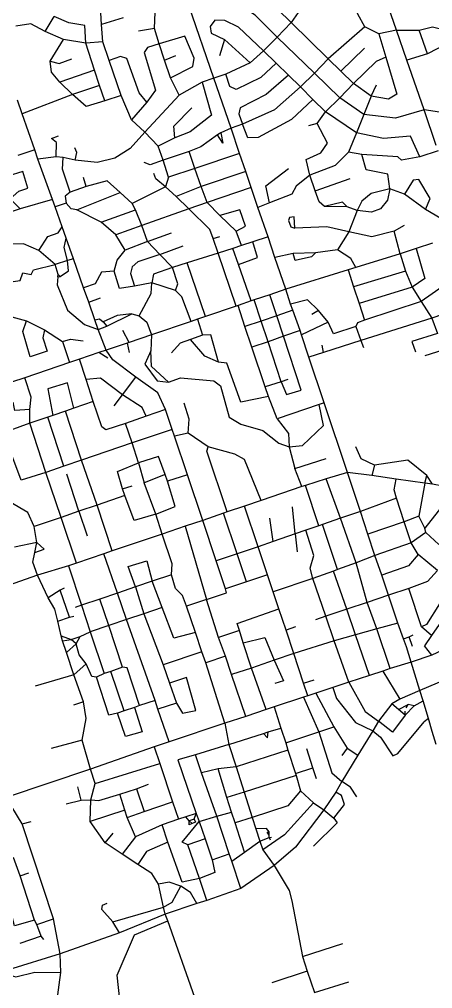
# Model space of a CAD drawing. Header units: metres. Extents: x 609554 to 651406, y 4826501 to 4857446.
# Drawn here: x 616039 to 618246, y 4831387 to 4836569 of the extents above; entities that cross this region are included whole.
import ezdxf

# ---------------------------------------------------------------- set-up
doc = ezdxf.new("R2010")
doc.units = ezdxf.units.M

msp = doc.modelspace()

# ---------------------------------------------------------------- linework, layer by layer
at = {"layer": 'ROADS'}
for points in [[(618052.8, 4836511.9), (617922.2, 4836888)], [(617883.7, 4836529.3), (617846.9, 4836597.4), (617780.2, 4836841.7)], [(617628.2, 4836749.9), (617490.4, 4836551.9)], [(616477.5, 4836541.7), (616471.2, 4836636.7)], [(617076.7, 4836255.2), (616943.5, 4836642.9)], [(617416.1, 4836473.8), (617297.5, 4836591.6), (617222.4, 4836641)], [(616176.4, 4836503.4), (616224.2, 4836585.2)], [(616394, 4836442.5), (616388.8, 4836536.1), (616303.2, 4836550.1), (616224.2, 4836585.2)], [(616760.9, 4836519.9), (616764.3, 4836607.5)], [(617490.4, 4836551.9), (617418.4, 4836621.5)], [(616176.4, 4836503.4), (616100.4, 4836544.8), (616019.4, 4836532.1)], [(616592.4, 4836577.9), (616477.5, 4836541.7)], [(616484.6, 4836449.2), (616477.5, 4836541.7)], [(617343.1, 4836400.5), (617209.6, 4836526.5), (617135.3, 4836563), (617082.1, 4836565.4), (617057.8, 4836530.7), (617062.4, 4836495.9), (617134.3, 4836461.5)], [(617490.4, 4836551.9), (617416.1, 4836473.8)], [(617687.9, 4836358.1), (617490.4, 4836551.9)], [(616273.6, 4836461.3), (616176.4, 4836503.4)], [(616760.9, 4836519.9), (616674.6, 4836505.7)], [(616784.7, 4836439.1), (616760.9, 4836519.9)], [(617883.7, 4836529.3), (617687.9, 4836358.1)], [(617958.5, 4836491.9), (617883.7, 4836529.3)], [(618052.8, 4836511.9), (617958.5, 4836491.9)], [(617958.5, 4836491.9), (617995.4, 4836366.1)], [(618108, 4836351.3), (618052.8, 4836511.9)], [(618052.8, 4836511.9), (618174.3, 4836511.4)], [(618174.3, 4836511.4), (618245.6, 4836529.8), (618383.8, 4836492.7), (618380.5, 4836469), (618218.5, 4836385.6)], [(618218.5, 4836385.6), (618174.3, 4836511.4)], [(616203.7, 4836345.6), (616273.6, 4836461.3)], [(616394, 4836442.5), (616273.6, 4836461.3)], [(616484.6, 4836449.2), (616394, 4836442.5)], [(616439.3, 4836298.3), (616394, 4836442.5)], [(616518.6, 4836349.1), (616484.6, 4836449.2)], [(616784.7, 4836439.1), (616722.7, 4836417.8), (616704.9, 4836392.4), (616766, 4836189.8), (616719, 4836126)], [(616846.5, 4836256.9), (616964.3, 4836316.8), (616972.1, 4836362.4), (616922.4, 4836478.4), (616784.7, 4836439.1)], [(616814, 4836351), (616784.7, 4836439.1)], [(617134.3, 4836461.5), (617107.3, 4836373.6)], [(617134.3, 4836461.5), (617271.6, 4836337.3)], [(617416.1, 4836473.8), (617343.1, 4836400.5)], [(617615.4, 4836281.9), (617416.1, 4836473.8)], [(617343.1, 4836400.5), (617271.6, 4836337.3)], [(617409.9, 4836334.3), (617343.1, 4836400.5)], [(617755, 4836292.7), (617882.9, 4836414.9)], [(618218.5, 4836385.6), (618108, 4836351.3)], [(616203.7, 4836345.6), (616252, 4836333.7), (616319.2, 4836358.3)], [(616255.5, 4836233.4), (616210, 4836287.1), (616203.7, 4836345.6)], [(616719, 4836126), (616677.7, 4836176), (616612.9, 4836360.3), (616578.9, 4836370.4), (616518.6, 4836349.1)], [(616582.4, 4836162.1), (616518.6, 4836349.1)], [(616814, 4836351), (616873.5, 4836375.1)], [(616846.5, 4836256.9), (616814, 4836351)], [(617271.6, 4836337.3), (617140.8, 4836276.4)], [(617409.9, 4836334.3), (617328.6, 4836258.3), (617197, 4836194.4), (617163, 4836211), (617140.8, 4836276.4)], [(617475.9, 4836271.1), (617409.9, 4836334.3)], [(617687.9, 4836358.1), (617615.4, 4836281.9)], [(617755, 4836292.7), (617687.9, 4836358.1)], [(617995.4, 4836366.1), (617944.3, 4836343.9), (617823.7, 4836225.9)], [(617995.4, 4836366.1), (618054.5, 4836169.6), (618010.1, 4836142.4), (617918.2, 4836159.3)], [(618200, 4836086.1), (618108, 4836351.3)], [(616439.3, 4836298.3), (616255.5, 4836233.4)], [(616466.8, 4836216.3), (616439.3, 4836298.3)], [(617140.8, 4836276.4), (617076.7, 4836255.2)], [(617615.4, 4836281.9), (617540.7, 4836208.5)], [(617750.6, 4836148.9), (617615.4, 4836281.9)], [(617823.7, 4836225.9), (617755, 4836292.7)], [(616323.2, 4836168), (616255.5, 4836233.4)], [(616891.6, 4836163.9), (616846.5, 4836256.9)], [(617015.4, 4836232.6), (617064, 4836057.2), (616950.1, 4835968), (616869.1, 4835936.5)], [(617015.4, 4836232.6), (616891.6, 4836163.9)], [(617076.7, 4836255.2), (617015.4, 4836232.6)], [(617169.3, 4835987.2), (617076.7, 4836255.2)], [(617475.9, 4836271.1), (617356.7, 4836167.4), (617217.2, 4836095.9), (617211.1, 4836064.2), (617230.7, 4836008)], [(617540.7, 4836208.5), (617475.9, 4836271.1)], [(617750.6, 4836148.9), (617823.7, 4836225.9)], [(617918.2, 4836159.3), (617823.7, 4836225.9)], [(616466.8, 4836216.3), (616323.2, 4836168)], [(616494.9, 4836132.9), (616466.8, 4836216.3)], [(617540.7, 4836208.5), (617402, 4836085.6), (617230.7, 4836008)], [(617606.9, 4836140.7), (617540.7, 4836208.5)], [(617918.2, 4836159.3), (617946.5, 4836219)], [(616053.4, 4836064.3), (616029.2, 4836137.5)], [(616323.2, 4836168), (616053.4, 4836064.3)], [(616494.9, 4836132.9), (616396.1, 4836102.4), (616323.2, 4836168)], [(616582.4, 4836162.1), (616494.9, 4836132.9)], [(616638.2, 4836032), (616582.4, 4836162.1)], [(616719, 4836126), (616638.2, 4836032)], [(616891.6, 4836163.9), (616708.5, 4835965.9)], [(617606.9, 4836140.7), (617491.3, 4836032.8), (617314.8, 4835937), (617259.2, 4835935.1), (617230.7, 4836008)], [(617673.9, 4836073.8), (617606.9, 4836140.7)], [(617673.9, 4836073.8), (617750.6, 4836148.9)], [(617878.4, 4836059.7), (617750.6, 4836148.9)], [(617918.2, 4836159.3), (617878.4, 4836059.7)], [(616869.1, 4835936.5), (616863.7, 4835998.1), (616960.4, 4836095.3)], [(617628.9, 4836011.7), (617673.9, 4836073.8)], [(617839.3, 4835962), (617673.9, 4836073.8)], [(618200, 4836086.1), (618048.5, 4836041.6), (617878.4, 4836059.7)], [(618265.6, 4835895.3), (618200, 4836086.1)], [(618375.8, 4836058.3), (618200, 4836086.1)], [(616120.4, 4835871.2), (616053.4, 4836064.3)], [(616708.5, 4835965.9), (616638.2, 4836032)], [(617878.4, 4836059.7), (617839.3, 4835962)], [(616708.5, 4835965.9), (616631.1, 4835878.4), (616549.1, 4835826.7), (616454.8, 4835804.4), (616337.5, 4835816.7)], [(616779.4, 4835890.7), (616708.5, 4835965.9)], [(617114.5, 4835963), (617096.4, 4835951.1)], [(617114.5, 4835963), (617126, 4835907.6), (617096.4, 4835951.1)], [(617169.3, 4835987.2), (617114.5, 4835963)], [(617230.7, 4836008), (617169.3, 4835987.2)], [(617215.3, 4835851.2), (617169.3, 4835987.2)], [(617590.5, 4835735.3), (617570.8, 4835820.6), (617649.5, 4835856), (617683.8, 4835907.7), (617628.9, 4836011.7)], [(617628.9, 4836011.7), (617583.8, 4836000.6)], [(616234.6, 4835834.5), (616237.8, 4835910.2), (616210.1, 4835932.7), (616248.4, 4835946.4)], [(616869.1, 4835936.5), (616779.4, 4835890.7)], [(617096.4, 4835951.1), (617007.8, 4835886.7), (616945.2, 4835862.1)], [(617839.3, 4835962), (617795.8, 4835859.1)], [(618178.5, 4835833.9), (618128, 4835945.1), (617984.3, 4835932.9), (617839.3, 4835962)], [(616120.4, 4835871.2), (616030.4, 4835841)], [(616137.8, 4835821), (616120.4, 4835871.2)], [(616337.5, 4835816.7), (616345.8, 4835857.7), (616334, 4835882.7)], [(616806.9, 4835816.7), (616779.4, 4835890.7)], [(616945.2, 4835862.1), (616806.9, 4835816.7)], [(616975.1, 4835771.6), (616945.2, 4835862.1)], [(617795.8, 4835859.1), (617725.7, 4835787.3), (617590.5, 4835735.3)], [(617867.8, 4835846.8), (617795.8, 4835859.1)], [(618276.1, 4835866.5), (618178.5, 4835833.9)], [(616234.6, 4835834.5), (616137.8, 4835821)], [(616216.3, 4835606.3), (616137.8, 4835821)], [(616272.5, 4835829.7), (616234.6, 4835834.5)], [(616310.6, 4835645.9), (616268.6, 4835768.5), (616272.5, 4835829.7)], [(616337.5, 4835816.7), (616272.5, 4835829.7)], [(616806.9, 4835816.7), (616736.4, 4835791.2), (616705, 4835803.4)], [(616835.4, 4835726.2), (616806.9, 4835816.7)], [(617215.3, 4835851.2), (616975.1, 4835771.6)], [(617247.6, 4835755.5), (617215.3, 4835851.2)], [(618017.4, 4835663.6), (618006.1, 4835741.7), (617890.7, 4835764.8), (617867.8, 4835846.8)], [(618178.5, 4835833.9), (618079.7, 4835816.7), (618059.3, 4835833.4), (617867.8, 4835846.8)], [(615989.1, 4835609.6), (616035, 4835650.5), (616084.4, 4835665.8), (616057.7, 4835754.8), (615977.4, 4835729.9), (615923.8, 4835682.7)], [(616975.1, 4835771.6), (616835.4, 4835726.2)], [(617009.9, 4835674.6), (616975.1, 4835771.6)], [(617247.6, 4835755.5), (617009.9, 4835674.6)], [(617275.9, 4835670.1), (617247.6, 4835755.5)], [(617374.8, 4835587.5), (617355.9, 4835678.6), (617475.4, 4835772.4)], [(616396.2, 4835675.3), (616380.6, 4835722.7)], [(616577.6, 4835643.3), (616508.4, 4835705.4), (616396.2, 4835675.3)], [(616818.4, 4835673.8), (616766.7, 4835716.1), (616756.2, 4835744.1)], [(616835.4, 4835726.2), (616818.4, 4835673.8)], [(617590.5, 4835735.3), (617517.6, 4835676.7), (617494.2, 4835634.9), (617374.8, 4835587.5)], [(617618.7, 4835652.7), (617590.5, 4835735.3)], [(617618.7, 4835652.7), (617804.7, 4835717.7)], [(618208.6, 4835552.2), (618232.1, 4835611.7), (618173, 4835712.3), (618142.1, 4835709.5), (618096.5, 4835634.2)], [(616396.2, 4835675.3), (616310.6, 4835645.9)], [(616818.4, 4835673.8), (616641.4, 4835583.7)], [(616876.8, 4835622.4), (616818.4, 4835673.8)], [(617009.9, 4835674.6), (616876.8, 4835622.4)], [(617042.1, 4835589.9), (617009.9, 4835674.6)], [(617275.9, 4835670.1), (617042.1, 4835589.9)], [(617312.1, 4835563.8), (617275.9, 4835670.1)], [(617668.6, 4835568.1), (617640.7, 4835593.6), (617618.7, 4835652.7)], [(618017.4, 4835663.6), (618004.6, 4835603), (617967.3, 4835556.2), (617920.2, 4835538.3), (617842.5, 4835547.7)], [(618017.4, 4835663.6), (617917, 4835638.5), (617868.3, 4835596.5), (617842.5, 4835547.7)], [(618096.5, 4835634.2), (618017.4, 4835663.6)], [(616042.1, 4835556.1), (615989.1, 4835609.6)], [(616216.3, 4835606.3), (616042.1, 4835556.1)], [(616230, 4835567.6), (616216.3, 4835606.3)], [(616310.6, 4835645.9), (616283.5, 4835623.1), (616288.3, 4835586.4)], [(616346.1, 4835550.5), (616577.6, 4835643.3)], [(616641.4, 4835583.7), (616577.6, 4835643.3)], [(616943.4, 4835556.1), (616876.8, 4835622.4)], [(618208.6, 4835552.2), (618096.5, 4835634.2)], [(616042.1, 4835556.1), (615847.9, 4835491.1)], [(616288.3, 4835586.4), (616230, 4835567.6)], [(616267.7, 4835460.4), (616230, 4835567.6)], [(616346.1, 4835550.5), (616316.1, 4835556.1), (616288.3, 4835586.4)], [(616475.9, 4835484.4), (616346.1, 4835550.5)], [(616475.9, 4835484.4), (616659.3, 4835550.4)], [(616659.3, 4835550.4), (616641.4, 4835583.7)], [(616693.1, 4835467.5), (616659.3, 4835550.4)], [(616943.4, 4835556.1), (616693.1, 4835467.5)], [(617042.1, 4835589.9), (616943.4, 4835556.1)], [(617074.6, 4835397.4), (617055.3, 4835446), (616943.4, 4835556.1)], [(617109.6, 4835520.2), (617042.1, 4835589.9)], [(617196.2, 4835436.1), (617247.2, 4835463), (617216.1, 4835550.9), (617109.6, 4835520.2)], [(617374.8, 4835587.5), (617312.1, 4835563.8)], [(617366.9, 4835406.3), (617312.1, 4835563.8)], [(617788.9, 4835566.2), (617764, 4835591.8), (617668.6, 4835568.1)], [(617788.9, 4835566.2), (617668.6, 4835568.1)], [(617842.5, 4835547.7), (617788.9, 4835566.2)], [(617842.5, 4835547.7), (617799.3, 4835432.7)], [(618319.9, 4835487.1), (618208.6, 4835552.2)], [(617196.2, 4835436.1), (617109.6, 4835520.2)], [(617509.9, 4835453.3), (617506.1, 4835513.8), (617482.1, 4835510.1), (617477, 4835494.5), (617488.4, 4835459.4), (617509.9, 4835453.3)], [(616142, 4835333.8), (616190.3, 4835408.2), (616245, 4835428), (616267.7, 4835460.4)], [(616289.3, 4835399.1), (616267.7, 4835460.4)], [(616554.7, 4835417.1), (616475.9, 4835484.4)], [(616693.1, 4835467.5), (616554.7, 4835417.1)], [(616722.7, 4835381.7), (616693.1, 4835467.5)], [(617799.3, 4835432.7), (617681.1, 4835460.2), (617509.9, 4835453.3)], [(618093.7, 4835467), (618039.8, 4835436)], [(616142, 4835333.8), (616060.8, 4835368.2), (615879.6, 4835366.5), (615800.5, 4835414.4)], [(616295.5, 4835279.5), (616278, 4835348.7), (616289.3, 4835399.1)], [(616327.2, 4835288.6), (616289.3, 4835399.1)], [(616604.1, 4835334.5), (616554.7, 4835417.1)], [(616722.7, 4835381.7), (616850.6, 4835427.3)], [(617074.6, 4835397.4), (617109.1, 4835407.3)], [(617100.5, 4835319), (617074.6, 4835397.4)], [(617224.9, 4835359.6), (617196.2, 4835436.1)], [(617366.9, 4835406.3), (617285.4, 4835379.6)], [(617402.4, 4835296.7), (617366.9, 4835406.3)], [(617799.3, 4835432.7), (617737.5, 4835337.1)], [(618039.8, 4835436), (617921.3, 4835406.3), (617799.3, 4835432.7)], [(618072.8, 4835316.1), (618039.8, 4835436)], [(616722.7, 4835381.7), (616604.1, 4835334.5)], [(616788.5, 4835311.5), (616722.7, 4835381.7)], [(616788.5, 4835311.5), (616914.4, 4835357.9)], [(617179.2, 4835343.6), (617100.5, 4835319)], [(617224.9, 4835359.6), (617179.2, 4835343.6)], [(617209.2, 4835257.9), (617179.2, 4835343.6)], [(617209.2, 4835257.9), (617310.6, 4835295.2), (617285.4, 4835379.6)], [(617285.4, 4835379.6), (617224.9, 4835359.6)], [(618158.3, 4835343.1), (618072.8, 4835316.1)], [(618158.3, 4835343.1), (618204.6, 4835184.2), (618137.5, 4835137.4)], [(618246.1, 4835371.8), (618158.3, 4835343.1)], [(616229.2, 4835259.1), (616142, 4835333.8)], [(616327.2, 4835288.6), (616295.5, 4835279.5)], [(616382, 4835133.3), (616327.2, 4835288.6)], [(616544.5, 4835223.1), (616561.4, 4835282.5), (616604.1, 4835334.5)], [(616788.5, 4835311.5), (616671.2, 4835272), (616641.9, 4835246.3), (616631.5, 4835210.7), (616654, 4835142.1)], [(616856.9, 4835242.6), (616788.5, 4835311.5)], [(617100.5, 4835319), (616934.3, 4835267.7)], [(617196.6, 4835035.9), (617100.5, 4835319)], [(617500.9, 4835317.3), (617402.4, 4835296.7)], [(617461.4, 4835126.2), (617402.4, 4835296.7)], [(617621.2, 4835320), (617598.8, 4835299.9), (617511.3, 4835280.2), (617500.9, 4835317.3)], [(617621.2, 4835320), (617500.9, 4835317.3)], [(617737.5, 4835337.1), (617621.2, 4835320)], [(617836.4, 4835242.8), (617809.9, 4835290.2), (617737.5, 4835337.1)], [(618072.8, 4835316.1), (617836.4, 4835242.8)], [(618072.8, 4835316.1), (618100.4, 4835223)], [(615968.9, 4835161.9), (616043.2, 4835172.7), (616056.7, 4835214.1), (616101.6, 4835204.4), (616114, 4835229.7), (616229.2, 4835259.1)], [(616295.5, 4835279.5), (616229.2, 4835259.1)], [(616245.3, 4835204.1), (616229.2, 4835259.1)], [(616256.1, 4835194.7), (616300.7, 4835225.2), (616295.5, 4835279.5)], [(616856.9, 4835242.6), (616754.5, 4835206.6), (616745.4, 4835161.3)], [(616934.3, 4835267.7), (616856.9, 4835242.6)], [(616871.7, 4835120.3), (616885.4, 4835155.7), (616856.9, 4835242.6)], [(617032.8, 4834980.1), (616934.3, 4835267.7)], [(617276.9, 4835063.3), (617209.2, 4835257.9)], [(617836.4, 4835242.8), (617795.7, 4835230.1)], [(616243.8, 4835192.9), (616239.8, 4835149.3), (616295.8, 4835014.7), (616387.3, 4834937.7), (616460.2, 4834910.8)], [(616243.8, 4835192.9), (616245.3, 4835204.1)], [(616243.8, 4835192.9), (616256.1, 4835194.7)], [(616245.3, 4835204.1), (616256.1, 4835194.7)], [(616544.5, 4835223.1), (616477, 4835217), (616443.7, 4835155.2), (616382, 4835133.3)], [(616654, 4835142.1), (616572.8, 4835130.4), (616544.5, 4835223.1)], [(617795.7, 4835230.1), (617461.4, 4835126.2)], [(617795.7, 4835230.1), (617824.1, 4835139.1)], [(618100.4, 4835223), (617824.1, 4835139.1)], [(618100.4, 4835223), (618137.5, 4835137.4)], [(616408.9, 4835056.6), (616382, 4835133.3)], [(616745.4, 4835161.3), (616654, 4835142.1)], [(616678, 4834984.5), (616742.7, 4835104.2), (616745.4, 4835161.3)], [(616871.7, 4835120.3), (616745.4, 4835161.3)], [(617824.1, 4835139.1), (617853.6, 4835049.3)], [(618137.5, 4835137.4), (617853.6, 4835049.3)], [(618137.5, 4835137.4), (618185.1, 4835060)], [(618320.7, 4835155.3), (618185.1, 4835060)], [(616955.8, 4834954.5), (616906.3, 4835085.3), (616871.7, 4835120.3)], [(617377.1, 4835097.1), (617293.5, 4835068.8)], [(617461.4, 4835126.2), (617377.1, 4835097.1)], [(617414, 4834983.2), (617377.1, 4835097.1)], [(617487.5, 4835046.2), (617461.4, 4835126.2)], [(616408.9, 4835056.6), (616471.8, 4835079.6)], [(616442.2, 4834961.9), (616408.9, 4835056.6)], [(617196.6, 4835035.9), (617032.8, 4834980.1)], [(617206.9, 4835039.5), (617196.6, 4835035.9)], [(617276.9, 4835063.3), (617206.9, 4835039.5)], [(617242.9, 4834926.8), (617206.9, 4835039.5)], [(617293.5, 4835068.8), (617276.9, 4835063.3)], [(617329.4, 4834955.7), (617293.5, 4835068.8)], [(617636.6, 4835012.3), (617576.9, 4835069.9), (617487.5, 4835046.2)], [(617500, 4835013.8), (617487.5, 4835046.2)], [(617853.6, 4835049.3), (617882, 4834960.6)], [(618185.1, 4835060), (617882, 4834960.6)], [(618185.1, 4835060), (618242.6, 4834972.4)], [(615951.4, 4834968.1), (615998.8, 4834978.1), (616075.9, 4834957.4)], [(616638.6, 4834993.8), (616561.8, 4834985.2), (616486.6, 4834951.1)], [(616505.9, 4834928.5), (616638.6, 4834993.8)], [(616638.6, 4834993.8), (616678, 4834984.5)], [(616678, 4834984.5), (616719, 4834950.7), (616744.5, 4834882.6)], [(617032.8, 4834980.1), (616989.7, 4834965.8)], [(617414, 4834983.2), (617329.4, 4834955.7)], [(617500, 4835013.8), (617414, 4834983.2)], [(617448.8, 4834875.4), (617414, 4834983.2)], [(617537.9, 4834905.1), (617500, 4835013.8)], [(617636.6, 4835012.3), (617600.5, 4834991.3)], [(617687.7, 4834949.9), (617636.6, 4835012.3)], [(618406.7, 4835028.4), (618242.6, 4834972.4)], [(616172.2, 4834910), (616164.2, 4834866), (616186.6, 4834795), (616095.4, 4834764.7), (616056.9, 4834900.4), (616075.9, 4834957.4)], [(616075.9, 4834957.4), (616172.2, 4834910)], [(616442.2, 4834961.9), (616466.7, 4834967.1), (616486.6, 4834951.1)], [(616460.2, 4834910.8), (616442.2, 4834961.9)], [(616460.2, 4834910.8), (616505.9, 4834928.5)], [(616486.6, 4834951.1), (616505.9, 4834928.5)], [(616955.8, 4834954.5), (616744.5, 4834882.6)], [(616989.7, 4834965.8), (616955.8, 4834954.5)], [(616989.7, 4834965.8), (617016.1, 4834880.1)], [(617329.4, 4834955.7), (617242.9, 4834926.8)], [(617280.6, 4834816.1), (617242.9, 4834926.8)], [(617367, 4834845.2), (617329.4, 4834955.7)], [(617687.7, 4834949.9), (617545.7, 4834882.6)], [(617835, 4834926.8), (617716.6, 4834887.3), (617687.7, 4834949.9)], [(617882, 4834960.6), (617845, 4834947.3), (617835, 4834926.8)], [(617835, 4834926.8), (617862.7, 4834851.9)], [(618242.6, 4834972.4), (617862.7, 4834851.9)], [(618242.6, 4834972.4), (618272.9, 4834888.7)], [(616172.2, 4834910), (616269.5, 4834846.6)], [(616501.5, 4834799.7), (616460.2, 4834910.8)], [(616625.3, 4834842.3), (616591.5, 4834905)], [(616744.5, 4834882.6), (616625.3, 4834842.3)], [(616744.5, 4834882.6), (616740.3, 4834797.6)], [(617016.1, 4834880.1), (616953.5, 4834857.6)], [(617101.5, 4834737.1), (617061.8, 4834882.7), (617016.1, 4834880.1)], [(617448.8, 4834875.4), (617367, 4834845.2)], [(617437.5, 4834631.7), (617464.7, 4834564), (617544.3, 4834586.3), (617448.8, 4834875.4)], [(617537.9, 4834905.1), (617448.8, 4834875.4)], [(617545.7, 4834882.6), (617537.9, 4834905.1)], [(617584.6, 4834763.7), (617545.7, 4834882.6)], [(618272.9, 4834888.7), (618134.8, 4834845.9), (618153.7, 4834792.3)], [(616269.5, 4834846.6), (616311.1, 4834858.9), (616379.6, 4834849.8)], [(616269.5, 4834846.6), (616306.7, 4834735)], [(616615.2, 4834838.3), (616501.5, 4834799.7)], [(616625.3, 4834842.3), (616615.2, 4834838.3)], [(616615.2, 4834838.3), (616624.9, 4834788.1)], [(616953.5, 4834857.6), (616896.9, 4834837.2), (616850.5, 4834786.6)], [(617101.5, 4834737.1), (617030.1, 4834769), (616953.5, 4834857.6)], [(617367, 4834845.2), (617280.6, 4834816.1)], [(617437.5, 4834631.7), (617367, 4834845.2)], [(617662.7, 4834788.5), (617656, 4834826.3)], [(617862.7, 4834851.9), (617662.7, 4834788.5)], [(617862.7, 4834851.9), (617876.3, 4834814.6)], [(616462.6, 4834787.1), (616359.6, 4834751.8)], [(616501.5, 4834799.7), (616462.6, 4834787.1)], [(616511.2, 4834757.6), (616462.6, 4834787.1)], [(616660.7, 4834656.7), (616538.4, 4834748.7), (616501.5, 4834799.7)], [(616740.3, 4834797.6), (616709, 4834726.1), (616774, 4834636.8), (616834.3, 4834629)], [(616834.3, 4834629), (616744.5, 4834712.6), (616740.3, 4834797.6)], [(617352.1, 4834604.3), (617280.6, 4834816.1)], [(617662.7, 4834788.5), (617584.6, 4834763.7)], [(618299.8, 4834801.3), (618204.7, 4834770.1)], [(616306.7, 4834735), (616067.7, 4834653.3)], [(616359.6, 4834751.8), (616306.7, 4834735)], [(616396.2, 4834643.2), (616359.6, 4834751.8)], [(617369.2, 4834552.8), (617221.1, 4834521.9), (617147.2, 4834731.5), (617101.5, 4834737.1)], [(617665.9, 4834519), (617584.6, 4834763.7)], [(616067.7, 4834653.3), (615997.1, 4834628.8)], [(616093.7, 4834483.8), (616101.7, 4834549.4), (616067.7, 4834653.3)], [(616329.2, 4834490.3), (616296.5, 4834624.9), (616191, 4834594.2), (616216.6, 4834450.6)], [(616590.1, 4834562.3), (616472, 4834651.4), (616396.2, 4834643.2)], [(616433.5, 4834525.6), (616396.2, 4834643.2)], [(616590.1, 4834562.3), (616660.7, 4834656.7)], [(616819, 4834482.9), (616778.6, 4834572), (616660.7, 4834656.7)], [(616834.3, 4834629), (616898.5, 4834652.5), (617078, 4834636.4), (617113.3, 4834609.7), (617158.7, 4834442.1), (617221.5, 4834405), (617339, 4834371.8), (617424.7, 4834303.7), (617480.5, 4834284.4)], [(617437.5, 4834631.7), (617352.1, 4834604.3)], [(617473, 4834643.9), (617437.5, 4834631.7)], [(617369.2, 4834552.8), (617352.1, 4834604.3)], [(616093.7, 4834483.8), (616013.7, 4834478.3), (616004.6, 4834523.2)], [(616433.5, 4834525.6), (616329.2, 4834490.3)], [(616605.7, 4834409.1), (616501.1, 4834374.9), (616479.3, 4834390.5), (616433.5, 4834525.6)], [(616544.1, 4834502.7), (616590.1, 4834562.3)], [(616715.6, 4834446.9), (616693.8, 4834493.7), (616590.1, 4834562.3)], [(616941.1, 4834356.1), (616945.8, 4834431.2), (616918.3, 4834516.2)], [(617416.4, 4834433.7), (617369.2, 4834552.8)], [(617665.9, 4834519), (617640.8, 4834510.2)], [(617791.6, 4834146.6), (617665.9, 4834519)], [(616093.6, 4834410.1), (616093.7, 4834483.8)], [(616285.3, 4834474.7), (616216.6, 4834450.6)], [(616329.2, 4834490.3), (616285.3, 4834474.7)], [(616371.3, 4834212.5), (616285.3, 4834474.7)], [(616819, 4834482.9), (616715.6, 4834446.9)], [(616854.8, 4834376.7), (616819, 4834482.9)], [(617640.8, 4834510.2), (617416.4, 4834433.7)], [(617480.5, 4834284.4), (617551.4, 4834290.6), (617664, 4834398.5), (617640.8, 4834510.2)], [(616093.6, 4834410.1), (615953.4, 4834359.1)], [(616189.9, 4834442.4), (616093.6, 4834410.1)], [(616180.8, 4834147.2), (616093.6, 4834410.1)], [(616216.6, 4834450.6), (616189.9, 4834442.4)], [(616276.1, 4834180.4), (616189.9, 4834442.4)], [(616715.6, 4834446.9), (616605.7, 4834409.1)], [(616640.6, 4834304.7), (616605.7, 4834409.1)], [(617416.4, 4834433.7), (617476, 4834355), (617480.5, 4834284.4)], [(616180.8, 4834147.2), (616047.4, 4834104.8), (615953.4, 4834359.1)], [(616854.8, 4834376.7), (616640.6, 4834304.7)], [(616867.7, 4834340.5), (616854.8, 4834376.7)], [(616941.1, 4834356.1), (616867.7, 4834340.5)], [(617046.5, 4834283.1), (616941.1, 4834356.1)], [(616640.6, 4834304.7), (616371.3, 4834212.5)], [(616674.3, 4834197.5), (616640.6, 4834304.7)], [(616936.6, 4834134.6), (616867.7, 4834340.5)], [(616117.1, 4833856.9), (616083.4, 4833932.2), (615989.7, 4833988.3), (615864.2, 4834298.4)], [(617149.1, 4833935.2), (617040.2, 4834261.1), (617046.5, 4834283.1)], [(617329.8, 4833996.7), (617240.7, 4834215.7), (617190.2, 4834243.9), (617046.5, 4834283.1)], [(617480.5, 4834284.4), (617510.4, 4834168.3)], [(617936.3, 4834186.3), (617864.7, 4834218.7), (617835.5, 4834283.5)], [(616371.3, 4834212.5), (616276.1, 4834180.4)], [(616453.3, 4833972.3), (616371.3, 4834212.5)], [(616818.1, 4834135.4), (616781.4, 4834231.2), (616674.3, 4834197.5)], [(617510.4, 4834168.3), (617677.1, 4834221.3)], [(618215.3, 4834129.9), (618113.5, 4834212.7), (617936.3, 4834186.3)], [(616276.1, 4834180.4), (616180.8, 4834147.2)], [(616590.3, 4834058.2), (616562.9, 4834151.7), (616674.3, 4834197.5)], [(616674.3, 4834197.5), (616705.8, 4834091.5)], [(617547.8, 4834070.7), (617510.4, 4834168.3)], [(617936.3, 4834186.3), (617921.9, 4834130.5)], [(616262.5, 4833906.5), (616180.8, 4834147.2)], [(616356.7, 4833939), (616291.7, 4834137.3)], [(616818.1, 4834135.4), (616705.8, 4834091.5)], [(616767.1, 4833924), (616871.4, 4833964.1), (616830.2, 4834100.1)], [(616830.2, 4834100.1), (616818.1, 4834135.4)], [(616936.6, 4834134.6), (616830.2, 4834100.1)], [(617018.7, 4833890.6), (616936.6, 4834134.6)], [(617677, 4834113.1), (617567.4, 4834077.3)], [(617791.6, 4834146.6), (617677, 4834113.1)], [(617754.4, 4833901.4), (617677, 4834113.1)], [(617860.4, 4833937.5), (617791.6, 4834146.6)], [(617921.9, 4834130.5), (617791.6, 4834146.6)], [(618051.6, 4834110.1), (617921.9, 4834130.5)], [(618052.3, 4834008.5), (618040.1, 4834053), (618051.6, 4834110.1)], [(618203.8, 4834089.2), (618051.6, 4834110.1)], [(618203.8, 4834089.2), (618215.3, 4834129.9)], [(618245.7, 4834084.1), (618215.3, 4834129.9)], [(616590.3, 4834058.2), (616641.3, 4834075.6)], [(616602.3, 4834023), (616590.3, 4834058.2)], [(616767.1, 4833924), (616705.8, 4834091.5)], [(617547.8, 4834070.7), (617329.8, 4833996.7)], [(617567.4, 4834077.3), (617547.8, 4834070.7)], [(617638.3, 4833862.1), (617567.4, 4834077.3)], [(618203.8, 4834089.2), (618172, 4833913.7)], [(618245.7, 4834084.1), (618203.8, 4834089.2)], [(618346.6, 4834031.1), (618300.1, 4834073.5), (618245.7, 4834084.1)], [(616602.3, 4834023), (616453.3, 4833972.3)], [(616767.1, 4833924), (616652.1, 4833890.2), (616602.3, 4834023)], [(617329.8, 4833996.7), (617240.6, 4833965.9)], [(618052.3, 4834008.5), (617860.4, 4833937.5)], [(618093.5, 4833882.6), (618052.3, 4834008.5)], [(618346.6, 4834031.1), (618204.2, 4833847.9)], [(616453.3, 4833972.3), (616356.7, 4833939)], [(616534.5, 4833727.2), (616453.3, 4833972.3)], [(617240.6, 4833965.9), (617149.1, 4833935.2)], [(617314.2, 4833749.6), (617240.6, 4833965.9)], [(617511.7, 4833819.1), (617498.3, 4833962.3)], [(616262.5, 4833906.5), (616117.1, 4833856.9)], [(616356.7, 4833939), (616262.5, 4833906.5)], [(616343.2, 4833661.9), (616262.5, 4833906.5)], [(616356.7, 4833939), (616401.5, 4833807.7)], [(616801, 4833817), (616767.1, 4833924)], [(617018.7, 4833890.6), (616923.9, 4833858.8)], [(617129.4, 4833928.2), (617018.7, 4833890.6)], [(617089.8, 4833673.5), (617018.7, 4833890.6)], [(617149.1, 4833935.2), (617129.4, 4833928.2)], [(617201.8, 4833711.3), (617129.4, 4833928.2)], [(617394.3, 4833778.2), (617377.1, 4833901.6)], [(617754.4, 4833901.4), (617657.2, 4833868.4)], [(617860.4, 4833937.5), (617754.4, 4833901.4)], [(617837.4, 4833663.7), (617754.4, 4833901.4)], [(617899.9, 4833817.1), (617860.4, 4833937.5)], [(618172, 4833913.7), (618093.5, 4833882.6)], [(618204.2, 4833847.9), (618172, 4833913.7)], [(616132.1, 4833771.3), (616117.1, 4833856.9)], [(616923.9, 4833858.8), (616801, 4833817)], [(616923.9, 4833858.8), (617037.9, 4833467.7)], [(617569.2, 4833838.6), (617511.7, 4833819.1)], [(617638.3, 4833862.1), (617569.2, 4833838.6)], [(617606.8, 4833580.4), (617591.7, 4833634.9), (617611.1, 4833703.5), (617569.2, 4833838.6)], [(617657.2, 4833868.4), (617638.3, 4833862.1)], [(617737.2, 4833627), (617657.2, 4833868.4)], [(618093.5, 4833882.6), (617899.9, 4833817.1)], [(618130.6, 4833770.8), (618093.5, 4833882.6)], [(618209.4, 4833825.6), (618204.2, 4833847.9)], [(616801, 4833817), (616534.5, 4833727.2)], [(616851.7, 4833600), (616855, 4833658.6), (616801, 4833817)], [(617511.7, 4833819.1), (617394.3, 4833778.2)], [(617511.7, 4833819.1), (617522.2, 4833723.1)], [(617937.7, 4833702.5), (617899.9, 4833817.1)], [(618209.4, 4833825.6), (618130.6, 4833770.8)], [(618278.9, 4833762.1), (618209.4, 4833825.6)], [(616132.1, 4833771.3), (616013.2, 4833746.4)], [(616121, 4833718.4), (616132.1, 4833771.3)], [(616121, 4833718.4), (616170.5, 4833735.7), (616132.1, 4833771.3)], [(617314.2, 4833749.6), (617201.8, 4833711.3)], [(617394.3, 4833778.2), (617314.2, 4833749.6)], [(617363.9, 4833600.1), (617314.2, 4833749.6)], [(618130.6, 4833770.8), (617937.7, 4833702.5)], [(618169.4, 4833708.1), (618130.6, 4833770.8)], [(616135.6, 4833597.1), (616111.1, 4833666.8), (616121, 4833718.4)], [(616489.2, 4833711.3), (616343.2, 4833661.9)], [(616534.5, 4833727.2), (616489.2, 4833711.3)], [(616563.3, 4833501.1), (616489.2, 4833711.3)], [(617201.8, 4833711.3), (617089.8, 4833673.5)], [(617251.7, 4833562.2), (617201.8, 4833711.3)], [(617937.7, 4833702.5), (617837.4, 4833663.7)], [(617974.4, 4833597.2), (617937.7, 4833702.5)], [(618169.4, 4833708.1), (618118, 4833646.5), (617974.4, 4833597.2)], [(618272.2, 4833621.9), (618169.4, 4833708.1)], [(616300.7, 4833646.6), (616135.6, 4833597.1)], [(616343.2, 4833661.9), (616300.7, 4833646.6)], [(616300.7, 4833646.6), (616370.3, 4833436.5)], [(616659.2, 4833534.6), (616620.1, 4833644.4), (616719.5, 4833674.3), (616747.4, 4833565.9)], [(617139.4, 4833523.9), (617089.8, 4833673.5)], [(617837.4, 4833663.7), (617737.2, 4833627)], [(617897.2, 4833452), (617837.4, 4833663.7)], [(616135.6, 4833597.1), (615553.6, 4833392.6)], [(616191.6, 4833476.4), (616135.6, 4833597.1)], [(616851.7, 4833600), (616747.4, 4833565.9)], [(616932.2, 4833432.1), (616910.4, 4833488.5), (616872.2, 4833526.9), (616851.7, 4833600)], [(617363.9, 4833600.1), (617251.7, 4833562.2)], [(617394.5, 4833508.5), (617363.9, 4833600.1)], [(617606.8, 4833580.4), (617394.5, 4833508.5)], [(617717.1, 4833619.5), (617606.8, 4833580.4)], [(617675.2, 4833378.6), (617606.8, 4833580.4)], [(617737.2, 4833627), (617717.1, 4833619.5)], [(617787.4, 4833415.7), (617717.1, 4833619.5)], [(618009.6, 4833490.8), (617974.4, 4833597.2)], [(618272.2, 4833621.9), (618217.9, 4833562.9), (618118.3, 4833526.7)], [(616277.8, 4833528.4), (616256.5, 4833517)], [(616659.2, 4833534.6), (616563.3, 4833501.1)], [(616747.4, 4833565.9), (616659.2, 4833534.6)], [(616659.2, 4833534.6), (616704.2, 4833391.5)], [(616801.8, 4833424.1), (616747.4, 4833565.9)], [(617251.7, 4833562.2), (617139.4, 4833523.9)], [(618118.3, 4833526.7), (618009.6, 4833490.8)], [(618186.9, 4833321.7), (618118.3, 4833526.7)], [(618352.2, 4833554.1), (618212.9, 4833333), (618186.9, 4833321.7)], [(616256.5, 4833517), (616191.6, 4833476.4)], [(616243.5, 4833351), (616228, 4833415), (616191.6, 4833476.4)], [(616305.8, 4833372.2), (616256.5, 4833517)], [(616563.3, 4833501.1), (616468.8, 4833469.1)], [(616610.4, 4833359.8), (616563.3, 4833501.1)], [(617037.9, 4833467.7), (617145.4, 4833503.7), (617139.4, 4833523.9)], [(617424.6, 4833418.3), (617394.5, 4833508.5)], [(618009.6, 4833490.8), (617897.2, 4833452)], [(618061, 4833341.7), (618009.6, 4833490.8)], [(616370.3, 4833436.5), (616335.8, 4833425.1)], [(616468.8, 4833469.1), (616370.3, 4833436.5)], [(616370.3, 4833436.5), (616416.8, 4833295.2)], [(616515.9, 4833327.8), (616468.8, 4833469.1)], [(616801.8, 4833424.1), (616704.2, 4833391.5)], [(616978.6, 4833290.5), (616864.2, 4833259.8), (616801.8, 4833424.1)], [(617037.9, 4833467.7), (616932.2, 4833432.1)], [(616978.6, 4833290.5), (616932.2, 4833432.1)], [(617101.5, 4833264.3), (617037.9, 4833467.7)], [(617897.2, 4833452), (617787.4, 4833415.7)], [(617947.4, 4833310.4), (617897.2, 4833452)], [(616243.5, 4833351), (616305.8, 4833372.2)], [(616305.8, 4833372.2), (616328.7, 4833378.2)], [(616704.2, 4833391.5), (616610.4, 4833359.8)], [(616704.2, 4833391.5), (616806.4, 4833118.5)], [(617213.9, 4833301.9), (617201.7, 4833339.6), (617424.6, 4833418.3)], [(617463.4, 4833303.1), (617424.6, 4833418.3)], [(617675.2, 4833378.6), (617620.2, 4833359.3)], [(617787.4, 4833415.7), (617675.2, 4833378.6)], [(617720.6, 4833246.4), (617675.2, 4833378.6)], [(617834.1, 4833278.6), (617787.4, 4833415.7)], [(616261, 4833273.1), (616243.5, 4833351)], [(616515.9, 4833327.8), (616416.8, 4833295.2)], [(616610.4, 4833359.8), (616515.9, 4833327.8)], [(616588.7, 4833105.4), (616515.9, 4833327.8)], [(616763.4, 4832928.1), (616610.4, 4833359.8)], [(617514, 4833320.7), (617463.4, 4833303.1)], [(618061, 4833341.7), (617947.4, 4833310.4)], [(618090.7, 4833257.3), (618061, 4833341.7)], [(618239.2, 4833275.5), (618186.9, 4833321.7)], [(618280.9, 4833334.5), (618239.2, 4833275.5)], [(616261, 4833273.1), (616315.3, 4833254.2)], [(616269.5, 4833245.9), (616261, 4833273.1)], [(616315.3, 4833254.2), (616364, 4833269)], [(616341.9, 4833229.8), (616364, 4833269)], [(616364, 4833269), (616416.8, 4833295.2)], [(616416.8, 4833295.2), (616491.8, 4833072.1)], [(617012.9, 4833187.7), (616978.6, 4833290.5)], [(617213.9, 4833301.9), (617101.5, 4833264.3)], [(617233.4, 4833236.4), (617213.9, 4833301.9)], [(617505.4, 4833178.3), (617463.4, 4833303.1)], [(617834.1, 4833278.6), (617720.6, 4833246.4)], [(617947.4, 4833310.4), (617834.1, 4833278.6)], [(617908.6, 4833060.8), (617834.1, 4833278.6)], [(618019.3, 4833098.4), (617947.4, 4833310.4)], [(618090.7, 4833257.3), (618121.4, 4833267.7)], [(618121.4, 4833267.7), (618142.4, 4833278.5)], [(618138, 4833216.6), (618121.4, 4833267.7)], [(618239.2, 4833275.5), (618201.9, 4833219.7)], [(616269.5, 4833245.9), (616315.3, 4833254.2)], [(616290.5, 4833184.2), (616269.5, 4833245.9)], [(616290.5, 4833184.2), (616341.9, 4833229.8)], [(616341.9, 4833229.8), (616315.3, 4833254.2)], [(616395.7, 4833123.4), (616357.3, 4833170.8), (616341.9, 4833229.8)], [(617139.7, 4833164.3), (617101.5, 4833264.3)], [(617233.4, 4833236.4), (617350, 4833264.4), (617400, 4833143.4)], [(617278, 4833101.1), (617233.4, 4833236.4)], [(617720.6, 4833246.4), (617505.4, 4833178.3)], [(617798.4, 4833025.6), (617720.6, 4833246.4)], [(618107.3, 4833213.6), (618090.7, 4833257.3)], [(618240.9, 4833170), (618201.9, 4833219.7)], [(618370.9, 4833229.5), (618240.9, 4833170)], [(616329.8, 4833065.2), (616290.5, 4833184.2)], [(617012.9, 4833187.7), (616806.4, 4833118.5)], [(617033.8, 4833129), (617012.9, 4833187.7)], [(617139.7, 4833164.3), (617033.8, 4833129)], [(617172.5, 4833067.2), (617139.7, 4833164.3)], [(617505.4, 4833178.3), (617400, 4833143.4)], [(617556.8, 4833019.6), (617505.4, 4833178.3)], [(618132.1, 4833132.2), (618107.3, 4833213.6)], [(618240.9, 4833170), (618132.1, 4833132.2)], [(616329.8, 4833065.2), (616395.7, 4833123.4)], [(616450.2, 4833052.1), (616426.4, 4833055.6), (616395.7, 4833123.4)], [(616806.4, 4833118.5), (616840.1, 4833019.6)], [(617135.2, 4832806.5), (617033.8, 4833129)], [(617400, 4833143.4), (617278, 4833101.1)], [(617400, 4833143.4), (617449, 4833031.9), (617402.9, 4833018.2)], [(618132.1, 4833132.2), (618019.3, 4833098.4)], [(618177.7, 4832981.4), (618132.1, 4833132.2)], [(616329.8, 4833065.2), (616122.5, 4833004)], [(616380.6, 4832920.6), (616329.8, 4833065.2)], [(616491.8, 4833072.1), (616450.2, 4833052.1)], [(616527.5, 4833082.8), (616491.8, 4833072.1)], [(616588.7, 4833105.4), (616527.5, 4833082.8)], [(616598.8, 4832872.5), (616527.5, 4833082.8)], [(616680.9, 4832900), (616615.1, 4833102.9), (616588.7, 4833105.4)], [(617278, 4833101.1), (617172.5, 4833067.2)], [(617247.7, 4832842.4), (617172.5, 4833067.2)], [(617356.1, 4832878.8), (617278, 4833101.1)], [(617908.6, 4833060.8), (617798.4, 4833025.6)], [(617980.7, 4833084.7), (617908.6, 4833060.8)], [(618019.3, 4833098.4), (617980.7, 4833084.7)], [(617980.7, 4833084.7), (618071.3, 4832935.2)], [(616562, 4832860.5), (616516.3, 4832848.9), (616450.2, 4833052.1)], [(616877.2, 4832913.5), (616910.6, 4832858.8), (616981.9, 4832874.8), (616931.3, 4833050.3), (616840.1, 4833019.6)], [(616840.1, 4833019.6), (616877.2, 4832913.5)], [(617556.8, 4833019.6), (617613.1, 4833038.6)], [(617580.2, 4832952.6), (617556.8, 4833019.6)], [(617798.4, 4833025.6), (617712.2, 4832996)], [(617798.4, 4833025.6), (617886.1, 4832868.1), (617956.5, 4832816.2)], [(618316.4, 4833039.7), (618177.7, 4832981.4)], [(617622.5, 4832966.5), (617580.2, 4832952.6)], [(617712.2, 4832996), (617622.5, 4832966.5)], [(617622.5, 4832966.5), (617717.9, 4832786.3)], [(617712.2, 4832996), (617732.3, 4832937.6), (617833.9, 4832809.4), (617925.8, 4832765.3)], [(618177.7, 4832981.4), (618071.3, 4832935.2)], [(618195.3, 4832924.8), (618177.7, 4832981.4)], [(616380.6, 4832920.6), (616327.9, 4832902.4)], [(616374.9, 4832716), (616396.1, 4832830.7), (616380.6, 4832920.6)], [(616763.4, 4832928.1), (616680.9, 4832900)], [(616778.4, 4832881.9), (616763.4, 4832928.1)], [(616877.2, 4832913.5), (616778.4, 4832881.9)], [(617557.1, 4832944.9), (617399.6, 4832893.2)], [(617580.2, 4832952.6), (617557.1, 4832944.9)], [(617557.1, 4832944.9), (617638.9, 4832759.6)], [(618028.2, 4832910.2), (617956.5, 4832816.2)], [(618071.3, 4832935.2), (618028.2, 4832910.2)], [(618063.3, 4832880), (618028.2, 4832910.2)], [(618063.3, 4832880), (618115.4, 4832906.6)], [(618105, 4832887.3), (618115.4, 4832906.6)], [(618147.7, 4832898.2), (618115.4, 4832906.6)], [(618147.7, 4832898.2), (618195.3, 4832924.8)], [(618224.1, 4832831.9), (618195.3, 4832924.8)], [(616652.9, 4832890.7), (616695.1, 4832760.6), (616605.1, 4832735.2), (616562, 4832860.5)], [(616598.8, 4832872.5), (616562, 4832860.5)], [(616652.9, 4832890.7), (616598.8, 4832872.5)], [(616680.9, 4832900), (616652.9, 4832890.7)], [(616837.9, 4832706.5), (616778.4, 4832881.9)], [(617356.1, 4832878.8), (617247.7, 4832842.4)], [(617399.6, 4832893.2), (617356.1, 4832878.8)], [(617399.6, 4832893.2), (617435.8, 4832780.1)], [(618099.3, 4832849.2), (618063.3, 4832880)], [(618147.7, 4832898.2), (618099.3, 4832849.2)], [(618099.3, 4832849.2), (618099.9, 4832870.7)], [(617135.2, 4832806.5), (616837.9, 4832706.5)], [(617247.7, 4832842.4), (617135.2, 4832806.5)], [(617135.2, 4832806.5), (617158.1, 4832691.9)], [(617956.5, 4832816.2), (617925.8, 4832765.3)], [(617925.8, 4832765.3), (617967, 4832731), (618034.1, 4832632), (618060.1, 4832644), (618201.7, 4832812.6)], [(618099.3, 4832849.2), (618031.2, 4832757.2), (617956.5, 4832816.2)], [(618224.1, 4832831.9), (618201.7, 4832812.6)], [(618244.4, 4832761.5), (618224.1, 4832831.9)], [(617158.1, 4832691.9), (617343.2, 4832751.7)], [(617343.2, 4832751.7), (617366.7, 4832759)], [(617343.2, 4832751.7), (617364, 4832727.5), (617366.7, 4832759)], [(617366.7, 4832759), (617435.8, 4832780.1)], [(617435.8, 4832780.1), (617461.1, 4832701)], [(617461.1, 4832701), (617638.9, 4832759.6)], [(617638.9, 4832759.6), (617717.9, 4832786.3)], [(617638.9, 4832759.6), (617707.9, 4832541.2), (617761.7, 4832494.8)], [(617717.9, 4832786.3), (617788.7, 4832673.2)], [(617925.8, 4832765.3), (617846.6, 4832635.1)], [(618264.6, 4832692), (618244.4, 4832761.5)], [(616374.9, 4832716), (616209, 4832669.9)], [(616418.4, 4832560.7), (616374.9, 4832716)], [(616837.9, 4832706.5), (616758.7, 4832679.6)], [(617461.1, 4832701), (617472.7, 4832662)], [(616758.7, 4832679.6), (616418.4, 4832560.7)], [(616758.7, 4832679.6), (616789.2, 4832590.6)], [(617158.1, 4832691.9), (616979.4, 4832637.4)], [(617158.1, 4832691.9), (617196.2, 4832572.5)], [(617472.7, 4832662), (617196.2, 4832572.5)], [(617472.7, 4832662), (617513.4, 4832536.4)], [(617606.5, 4832567.9), (617573.9, 4832669)], [(617788.7, 4832673.2), (617761.9, 4832632.7)], [(617788.7, 4832673.2), (617846.6, 4832635.1)], [(616979.4, 4832637.4), (616884.5, 4832609.8), (616983.6, 4832324.1)], [(617012, 4832541.3), (616979.4, 4832637.4)], [(617846.6, 4832635.1), (617761.7, 4832494.8)], [(616418.4, 4832560.7), (615968.5, 4832408)], [(616443.7, 4832483.2), (616418.4, 4832560.7)], [(616443.7, 4832483.2), (616789.2, 4832590.6)], [(616789.2, 4832590.6), (616856.4, 4832384.9)], [(617099.8, 4832562.7), (617012, 4832541.3)], [(617196.2, 4832572.5), (617099.8, 4832562.7)], [(617147.2, 4832409), (617099.8, 4832562.7)], [(617196.2, 4832572.5), (617239.2, 4832438)], [(617513.4, 4832536.4), (617606.5, 4832567.9)], [(617625.9, 4832509), (617606.5, 4832567.9)], [(617093.2, 4832308.2), (617012, 4832541.3)], [(617516.3, 4832526.6), (617239.2, 4832438)], [(617513.4, 4832536.4), (617516.3, 4832526.6)], [(617516.3, 4832526.6), (617540.5, 4832444.9)], [(617761.7, 4832494.8), (617728.6, 4832437.6)], [(617841.4, 4832412.3), (617807, 4832463.8), (617761.7, 4832494.8)], [(616368.8, 4832395), (616351.4, 4832466.5)], [(616420.8, 4832396.9), (616443.7, 4832483.2)], [(616576, 4832426.9), (616664.7, 4832455.6)], [(616664.7, 4832455.6), (616727.7, 4832479.2)], [(616664.7, 4832455.6), (616705.8, 4832333.7)], [(617540.5, 4832444.9), (617472.3, 4832364.1), (617282.4, 4832302.6)], [(617540.5, 4832444.9), (617610.2, 4832380.2)], [(616053.7, 4832268.4), (615968.5, 4832408)], [(616287.9, 4832374.4), (616368.8, 4832395)], [(616368.8, 4832395), (616420.8, 4832396.9)], [(616417.4, 4832280.3), (616420.8, 4832396.9)], [(616420.8, 4832396.9), (616463.1, 4832392), (616576, 4832426.9)], [(616601.4, 4832340.9), (616576, 4832426.9)], [(617239.2, 4832438), (617147.2, 4832409)], [(617172.3, 4832330.8), (617147.2, 4832409)], [(617239.2, 4832438), (617282.4, 4832302.6)], [(617728.6, 4832437.6), (617664.3, 4832343.7)], [(617718.2, 4832298.3), (617775.9, 4832371.5), (617759, 4832420.3), (617728.6, 4832437.6)], [(616601.4, 4832340.9), (616417.4, 4832280.3)], [(616615.1, 4832302.4), (616601.4, 4832340.9)], [(616705.8, 4832333.7), (616856.4, 4832384.9)], [(616856.4, 4832384.9), (616889.3, 4832293.2)], [(617610.2, 4832380.2), (617454.9, 4832210), (617339.2, 4832128.1)], [(617664.3, 4832343.7), (617514.1, 4832144.1), (617399.7, 4832046.1)], [(617610.2, 4832380.2), (617664.3, 4832343.7)], [(617664.3, 4832343.7), (617718.2, 4832298.3)], [(616615.1, 4832302.4), (616705.8, 4832333.7)], [(616659.5, 4832199.2), (616615.1, 4832302.4)], [(616889.3, 4832293.2), (616801.6, 4832262.8)], [(616928.1, 4832305.6), (616889.3, 4832293.2)], [(616983.6, 4832324.1), (616928.1, 4832305.6)], [(616945.8, 4832283.5), (616928.1, 4832305.6)], [(616961.4, 4832269.8), (616945.5, 4832262.4), (616945.8, 4832283.5)], [(616971.6, 4832292.5), (616945.8, 4832283.5)], [(616961.4, 4832269.8), (616945.8, 4832283.5)], [(616971.6, 4832292.5), (616979, 4832277.5), (616961.4, 4832269.8)], [(616971.6, 4832292.5), (616983.6, 4832324.1)], [(616983.6, 4832324.1), (616999.5, 4832280.2)], [(616999.5, 4832280.2), (617093.2, 4832308.2)], [(617093.2, 4832308.2), (617172.3, 4832330.8)], [(617159.7, 4832107.4), (617093.2, 4832308.2)], [(617191, 4832273), (617172.3, 4832330.8)], [(617282.4, 4832302.6), (617191, 4832273)], [(617282.4, 4832302.6), (617301.8, 4832241.6)], [(617718.2, 4832298.3), (617735.4, 4832272.9), (617610.1, 4832149)], [(616053.7, 4832268.4), (616101.6, 4832280.3)], [(616221.4, 4831759.4), (616053.7, 4832268.4)], [(616496.2, 4832166.1), (616417.4, 4832280.3)], [(616801.6, 4832262.8), (616659.5, 4832199.2)], [(616831.7, 4832170.7), (616801.6, 4832262.8)], [(616938.8, 4832155.8), (616908.8, 4832170.6), (616999.5, 4832280.2)], [(616999.5, 4832280.2), (617030.4, 4832187.9)], [(617240.9, 4832117.2), (617191, 4832273)], [(617373.3, 4832225.7), (617359, 4832243.2), (617301.8, 4832241.6)], [(617301.8, 4832241.6), (617323.1, 4832174.7)], [(616496.2, 4832166.1), (616539.2, 4832218.6)], [(616659.5, 4832199.2), (616587.5, 4832105.2)], [(617030.4, 4832187.9), (616938.8, 4832155.8)], [(617030.4, 4832187.9), (617068.6, 4832075.7)], [(617323.1, 4832174.7), (617372.2, 4832194.6)], [(617373.5, 4832207.7), (617362.2, 4832223.8), (617373.3, 4832225.7)], [(617372.2, 4832194.6), (617373.5, 4832207.7)], [(617372.2, 4832194.6), (617385, 4832197)], [(617372.2, 4832194.6), (617378, 4832182.7)], [(617373.5, 4832207.7), (617373.3, 4832225.7)], [(616587.5, 4832105.2), (616496.2, 4832166.1)], [(616831.7, 4832170.7), (616717.7, 4832119.9), (616672.1, 4832051.1)], [(617000.1, 4831975.7), (616907.4, 4831955.8), (616831.7, 4832170.7)], [(617000.1, 4831975.7), (616938.8, 4832155.8)], [(617240.9, 4832117.2), (617323.1, 4832174.7)], [(617323.1, 4832174.7), (617339.2, 4832128.1)], [(617339.2, 4832128.1), (617399.7, 4832046.1)], [(616042.7, 4831990.4), (616007.1, 4832088.8)], [(616672.1, 4832051.1), (616587.5, 4832105.2)], [(617068.6, 4832075.7), (617082.4, 4832007.4), (617000.1, 4831975.7)], [(617068.6, 4832075.7), (617159.7, 4832107.4)], [(617172.9, 4832067.7), (617159.7, 4832107.4)], [(617172.9, 4832067.7), (617240.9, 4832117.2)], [(616781.6, 4831945.6), (616745.5, 4832002.3), (616672.1, 4832051.1)], [(617220.7, 4831921.9), (617172.9, 4832067.7)], [(617399.7, 4832046.1), (617220.7, 4831921.9)], [(617399.7, 4832046.1), (617479.3, 4831912.1), (617493.6, 4831855.5)], [(616042.7, 4831990.4), (616089.1, 4832005.8)], [(616120.1, 4831752.8), (616042.7, 4831990.4)], [(617039.8, 4831858.2), (617000.1, 4831975.7)], [(616900.9, 4831934.4), (616838.5, 4831956.8), (616781.6, 4831945.6)], [(616808.4, 4831822), (616781.6, 4831945.6)], [(616808.4, 4831822), (616854.9, 4831849.2), (616900.9, 4831934.4)], [(616986.8, 4831842.7), (616953.1, 4831901.1), (616900.9, 4831934.4)], [(617220.7, 4831921.9), (617039.8, 4831858.2)], [(616120.1, 4831752.8), (616011.8, 4831722.1), (615986.9, 4831818.6)], [(616538.7, 4831743.6), (616479.9, 4831809.4), (616483.1, 4831833.3), (616507.4, 4831843)], [(616538.7, 4831743.6), (616808.4, 4831822)], [(616818.2, 4831784.5), (616808.4, 4831822)], [(616986.8, 4831842.7), (616818.2, 4831784.5)], [(617039.8, 4831858.2), (616986.8, 4831842.7)], [(617493.6, 4831855.5), (617551.7, 4831557.8)], [(616818.2, 4831784.5), (616573.3, 4831685.5)], [(616831.1, 4831749.3), (616818.2, 4831784.5)], [(616132.1, 4831729.1), (616120.1, 4831752.8)], [(616132.1, 4831729.1), (616221.4, 4831759.4)], [(616155.2, 4831667.7), (616132.1, 4831729.1)], [(616256.1, 4831573.8), (616221.4, 4831759.4)], [(616573.3, 4831685.5), (616538.7, 4831743.6)], [(616668.8, 4831071.4), (616645.1, 4831096.7), (616576.1, 4831326.6), (616560.1, 4831459.4), (616653.4, 4831674.4), (616831.1, 4831749.3)], [(616975, 4831338.8), (616831.1, 4831749.3)], [(616155.2, 4831667.7), (616040.7, 4831627.4)], [(616169.3, 4831649.7), (616155.2, 4831667.7)], [(616573.3, 4831685.5), (616256.1, 4831573.8)], [(617551.7, 4831557.8), (617766.7, 4831628.8)], [(616256.1, 4831573.8), (615980.1, 4831488)], [(616260.6, 4831472.8), (616256.1, 4831573.8)], [(617551.7, 4831557.8), (617576.7, 4831480.7)], [(615980.1, 4831488), (615995.1, 4831457.1), (616020, 4831450.6), (616120.6, 4831475.2), (616260.6, 4831472.8)], [(616214, 4831128.7), (616260.6, 4831472.8)], [(617576.7, 4831480.7), (617387.2, 4831417.2)], [(617576.7, 4831480.7), (617614.7, 4831365.4)], [(617614.7, 4831365.4), (617798.7, 4831423.7)]]:
    msp.add_lwpolyline(points, dxfattribs=at)

doc.saveas('drawing.dxf')
